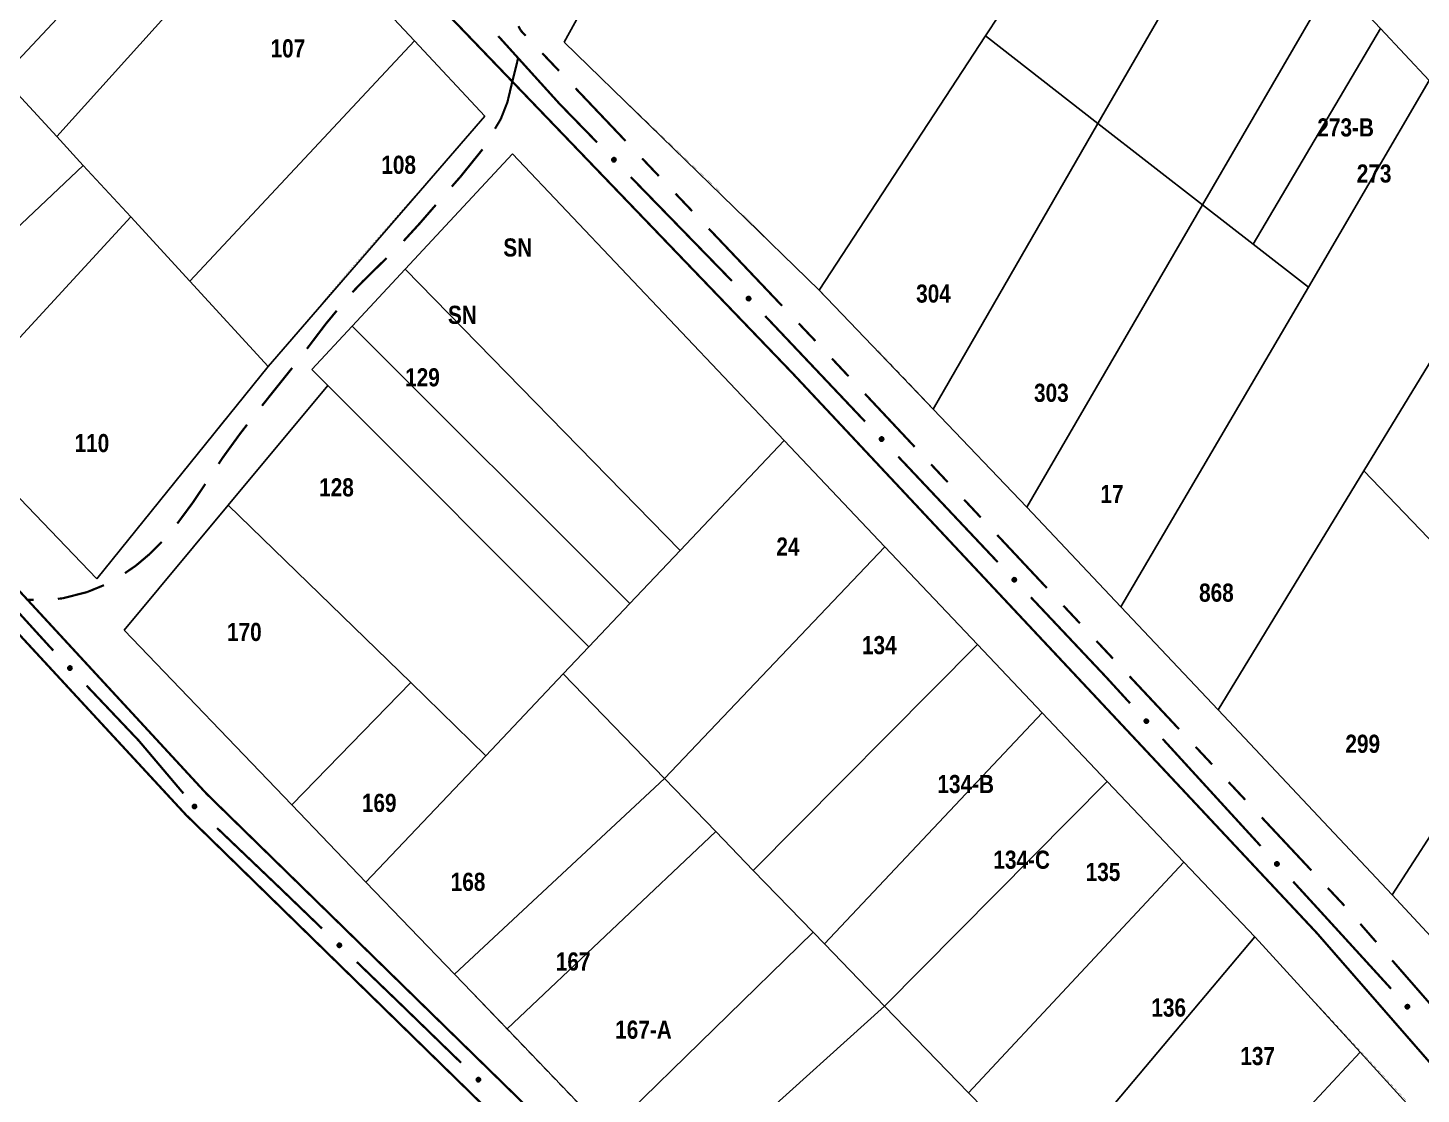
# Model space of a CAD drawing. Extents: x 201549 to 203722, y 4857623 to 4859778.
# Drawn here: x 202361.1 to 202476.3, y 4858894.2 to 4858982.4 of the extents above; entities that cross this region are included whole.
import ezdxf
from ezdxf.enums import TextEntityAlignment as Align

# ---------------------------------------------------------------- set-up
doc = ezdxf.new("R2010")
doc.units = 0
doc.header["$LTSCALE"] = 1.5
doc.header["$MEASUREMENT"] = 0
for name, color, linetype in [('CD-MALHA-LOTES', 40, 'CONTINUOUS'), ('RU-QUADRAS', 6, 'CONTINUOUS'), ('SV-CAMINHO-TRILHA', 20, 'CONTINUOUS'), ('SV-EIXO-RUA-N-PAV', 6, 'CONTINUOUS'), ('SV-RUA-NAO-PAV-S-GUIA-C-GUIA', 7, 'CONTINUOUS'), ('Th_NmrPort', 1, 'CONTINUOUS')]:
    doc.layers.add(name, color=color, linetype=linetype)
doc.styles.get("Standard").update_dxf_attribs({"font": 'swisscbo.ttf'})

msp = doc.modelspace()

# ---------------------------------------------------------------- linework, layer by layer
at = {"layer": 'CD-MALHA-LOTES', "linetype": 'Continuous'}
for p, q in [((202418.21, 4859004.38), (202405.42, 4858981.16)), ((202358.96, 4858978.28), (202377.26, 4858997.89)), ((202449.57, 4858974.45), (202461.29, 4858994.76)), ((202363.47, 4858973.37), (202381.61, 4858993.5)), ((202393.04, 4858981.28), (202381.61, 4858993.5)), ((202458.22, 4858967.72), (202469.09, 4858986.41)), ((202472.93, 4858982.3), (202469.09, 4858986.41)), ((202441.4, 4858983.41), (202440.27, 4858981.68)), ((202462.4, 4858964.47), (202472.93, 4858982.3)), ((202476.96, 4858977.99), (202472.93, 4858982.3)), ((202374.47, 4858961.4), (202393.04, 4858981.28)), ((202398.87, 4858975.05), (202393.04, 4858981.28)), ((202405.42, 4858981.16), (202426.52, 4858960.65)), ((202440.27, 4858981.68), (202426.52, 4858960.65)), ((202440.27, 4858981.68), (202449.57, 4858974.45)), ((202363.47, 4858973.37), (202358.96, 4858978.28)), ((202476.96, 4858977.99), (202466.98, 4858960.91)), ((202380.95, 4858954.35), (202398.87, 4858975.05)), ((202435.94, 4858950.82), (202449.57, 4858974.45)), ((202449.57, 4858974.45), (202458.22, 4858967.72)), ((202365.66, 4858970.98), (202363.47, 4858973.37)), ((202401.16, 4858971.92), (202392.28, 4858962.38)), ((202423.62, 4858948.22), (202401.16, 4858971.92)), ((202349.02, 4858955.29), (202365.66, 4858970.98)), ((202369.59, 4858966.71), (202365.66, 4858970.98)), ((202471.57, 4858945.72), (202485.66, 4858968.85)), ((202458.22, 4858967.72), (202443.68, 4858942.72)), ((202458.22, 4858967.72), (202462.4, 4858964.47)), ((202354.15, 4858949.94), (202369.59, 4858966.71)), ((202369.59, 4858966.71), (202374.47, 4858961.4)), ((202462.4, 4858964.47), (202466.98, 4858960.91)), ((202392.28, 4858962.38), (202387.9, 4858957.68)), ((202392.28, 4858962.38), (202415.01, 4858939.12)), ((202380.95, 4858954.35), (202374.47, 4858961.4)), ((202426.52, 4858960.65), (202435.94, 4858950.82)), ((202451.48, 4858934.45), (202466.98, 4858960.91)), ((202387.9, 4858957.68), (202384.56, 4858954.09)), ((202387.9, 4858957.68), (202410.85, 4858934.73)), ((202366.79, 4858936.78), (202380.95, 4858954.35)), ((202384.56, 4858954.09), (202385.88, 4858952.76)), ((202385.88, 4858952.76), (202377.64, 4858942.88)), ((202407.46, 4858931.15), (202385.88, 4858952.76)), ((202435.94, 4858950.82), (202443.68, 4858942.72)), ((202354.15, 4858949.94), (202366.79, 4858936.78)), ((202415.01, 4858939.12), (202423.62, 4858948.22)), ((202431.95, 4858939.43), (202423.62, 4858948.22)), ((202459.51, 4858925.93), (202471.57, 4858945.72)), ((202471.57, 4858945.72), (202479.61, 4858937.3)), ((202377.64, 4858942.88), (202369.03, 4858932.54)), ((202377.64, 4858942.88), (202392.74, 4858928.19)), ((202443.68, 4858942.72), (202451.48, 4858934.45)), ((202410.85, 4858934.73), (202415.01, 4858939.12)), ((202431.95, 4858939.43), (202413.72, 4858920.26)), ((202439.6, 4858931.36), (202431.95, 4858939.43)), ((202407.46, 4858931.15), (202410.85, 4858934.73)), ((202451.48, 4858934.45), (202459.51, 4858925.93)), ((202369.03, 4858932.54), (202382.9, 4858918.09)), ((202405.34, 4858928.91), (202407.46, 4858931.15)), ((202439.6, 4858931.36), (202421.07, 4858912.66)), ((202444.97, 4858925.7), (202439.6, 4858931.36)), ((202486.45, 4858930.14), (202473.92, 4858910.64)), ((202382.9, 4858918.09), (202392.74, 4858928.19)), ((202392.74, 4858928.19), (202398.94, 4858922.15)), ((202405.34, 4858928.91), (202398.94, 4858922.15)), ((202413.72, 4858920.26), (202405.34, 4858928.91)), ((202459.51, 4858925.93), (202473.92, 4858910.64)), ((202426.96, 4858906.58), (202444.97, 4858925.7)), ((202450.35, 4858920.02), (202444.97, 4858925.7)), ((202398.94, 4858922.15), (202389.04, 4858911.7)), ((202413.72, 4858920.26), (202396.37, 4858904.07)), ((202417.97, 4858915.87), (202413.72, 4858920.26)), ((202450.35, 4858920.02), (202431.93, 4858901.44)), ((202456.67, 4858913.35), (202450.35, 4858920.02)), ((202382.9, 4858918.09), (202389.04, 4858911.7)), ((202417.97, 4858915.87), (202400.71, 4858899.56)), ((202421.07, 4858912.66), (202417.97, 4858915.87)), ((202456.67, 4858913.35), (202438.88, 4858894.26)), ((202462.54, 4858907.16), (202456.67, 4858913.35)), ((202426.01, 4858907.56), (202421.07, 4858912.66)), ((202389.04, 4858911.7), (202396.37, 4858904.07)), ((202473.92, 4858910.64), (202481.45, 4858902.48)), ((202408.99, 4858890.94), (202426.01, 4858907.56)), ((202426.96, 4858906.58), (202426.01, 4858907.56)), ((202431.93, 4858901.44), (202426.96, 4858906.58)), ((202445.73, 4858887.19), (202462.54, 4858907.16)), ((202462.88, 4858906.8), (202462.54, 4858907.16)), ((202471.25, 4858897.63), (202462.88, 4858906.8)), ((202396.37, 4858904.07), (202400.71, 4858899.56)), ((202414.23, 4858885.48), (202431.93, 4858901.44)), ((202438.88, 4858894.26), (202431.93, 4858901.44)), ((202400.71, 4858899.56), (202408.99, 4858890.94)), ((202471.25, 4858897.63), (202453.78, 4858878.88)), ((202480.14, 4858887.89), (202471.25, 4858897.63)), ((202440.14, 4858892.96), (202438.88, 4858894.26))]:
    msp.add_line(p, q, dxfattribs=at)
at = {"layer": 'RU-QUADRAS', "linetype": 'Continuous'}
for points in [[(202203.9, 4859110.57, 0.01, 0.01, 0), (202227.97, 4859155.4, 0.01, 0.01, 0), (202314.16, 4859063.99, 0.01, 0.01, 0), (202315.31, 4859065.1, 0.01, 0.01, 0), (202340.93, 4859035.3, 0.01, 0.01, 0), (202348.92, 4859026.47, 0.01, 0.01, 0), (202381.61, 4858993.5, 0.01, 0.01, 0), (202398.87, 4858975.05, 0.01, 0.01, 0.0176012615), (202366.79, 4858936.78, 0.01, 0.01, 0), (202318.59, 4858987.26, 0.01, 0.01, 0), (202273.34, 4859033.15, 0.01, 0.01, 0), (202275.98, 4859036.07, 0.01, 0.01, 0)], [(202468.8, 4859092.61, 0.01, 0.01, 0), (202500.11, 4859143.6, 0.01, 0.01, 0), (202600.33, 4859038.63, 0.01, 0.01, 0.0105492259), (202647.28, 4858987.91, 0.01, 0.01, 0), (202662.7, 4858970.25, 0.01, 0.01, 0), (202632.19, 4858914.85, 0.01, 0.01, 0.0042954678)], [(202437.96, 4859037.71, 0.01, 0.01, 0), (202462.67, 4859081.64, 0.01, 0.01, -0.0032017809), (202565.73, 4858971.96, 0.01, 0.01, 0), (202613.08, 4858922.42, 0.01, 0.01, 0), (202627.11, 4858907.06, 0.01, 0.01, 0), (202601.55, 4858862.13, 0.01, 0.01, 0), (202548.81, 4858918.26, 0.01, 0.01, 0), (202532.09, 4858937.1, 0.01, 0.01, -0.0181914684), (202505.27, 4858964.09, 0.01, 0.01, 0), (202473.85, 4858997.27, 0.01, 0.01, 0), (202458.48, 4859016.19, 0.01, 0.01, 0)], [(202405.42, 4858981.16, 0.01, 0.01, 0), (202430.84, 4859027.34, 0.01, 0.01, 0), (202476.98, 4858977.97, 0.01, 0.01, 0), (202596.42, 4858852.26, 0.01, 0.01, -0.0157830167), (202569.9, 4858806.68, 0.01, 0.01, 0), (202551.82, 4858826.86, 0.01, 0.01, -0.0050676156), (202474.07, 4858910.48, 0.01, 0.01, 0), (202443.68, 4858942.73, 0.01, 0.01, 0.0179470941)], [(202369.03, 4858932.54, 0.01, 0.01, 0), (202385.88, 4858952.76, 0.01, 0.01, 0), (202384.56, 4858954.09, 0.01, 0.01, 0), (202401.16, 4858971.92, 0.01, 0.01, 0), (202462.88, 4858906.8, 0.01, 0.01, -0.0107347229), (202504.2, 4858860.89, 0.01, 0.01, 0), (202538.13, 4858827.31, 0.01, 0.01, 0), (202536.4, 4858825.64, 0.01, 0.01, 0), (202564.2, 4858797.22, 0.01, 0.01, 0), (202537.47, 4858756.18, 0.01, 0.01, 0), (202494.23, 4858799.73, 0.01, 0.01, 0), (202495.73, 4858801.21, 0.01, 0.01, -0.0025219644)]]:
    msp.add_lwpolyline(points, format="xyseb", close=True, dxfattribs=at)
at = {"layer": 'SV-CAMINHO-TRILHA', "const_width": 0.18}
for points in [[(202401.100667, 4858977.734159), (202400.868541, 4858976.761473)], [(202400.868541, 4858976.761473), (202400.737239, 4858976.211275)], [(202400.737239, 4858976.211275), (202400.213993, 4858974.875769)], [(202400.18623, 4858974.804908), (202399.712406, 4858974.011767)], [(202400.213993, 4858974.875769), (202400.18623, 4858974.804908)], [(202398.677713, 4858972.301077), (202397.422032, 4858970.744393)], [(202397.422032, 4858970.744393), (202396.847604, 4858970.032266)], [(202396.847604, 4858970.032266), (202396.130677, 4858969.217774)], [(202394.462497, 4858967.304687), (202393.504103, 4858966.200979)], [(202394.815873, 4858967.7107), (202394.462497, 4858967.304687)], [(202393.478942, 4858966.172003), (202392.155107, 4858964.724442)], [(202393.504103, 4858966.200979), (202393.478942, 4858966.172003)], [(202390.028069, 4858962.609345), (202389.828576, 4858962.412889)], [(202390.740577, 4858963.311009), (202390.028069, 4858962.609345)], [(202389.31428, 4858961.908985), (202388.756475, 4858961.362453)], [(202389.828576, 4858962.412889), (202389.31428, 4858961.908985)], [(202388.756475, 4858961.362453), (202387.914481, 4858960.480869)], [(202385.982894, 4858958.18662), (202385.731482, 4858957.882137)], [(202386.619599, 4858958.957728), (202385.982894, 4858958.18662)], [(202385.365451, 4858957.400256), (202384.822966, 4858956.686072)], [(202385.731482, 4858957.882137), (202385.365451, 4858957.400256)], [(202384.822966, 4858956.686072), (202384.157828, 4858955.806003)], [(202382.935303, 4858954.223183), (202381.687424, 4858952.660238)], [(202381.687424, 4858952.660238), (202381.07188, 4858951.88928)], [(202381.07188, 4858951.88928), (202380.44111, 4858951.096046)], [(202379.202468, 4858949.525829), (202378.592489, 4858948.733412)], [(202378.589106, 4858948.729017), (202377.418568, 4858947.114183)], [(202378.592489, 4858948.733412), (202378.589106, 4858948.729017)], [(202377.207736, 4858946.823326), (202376.85342, 4858946.289431)], [(202377.418568, 4858947.114183), (202377.207736, 4858946.823326)], [(202375.550263, 4858944.325789), (202375.192242, 4858943.791341)], [(202375.747511, 4858944.623009), (202375.550263, 4858944.325789)], [(202374.715058, 4858943.079008), (202373.439365, 4858941.357563)], [(202375.192242, 4858943.791341), (202374.715058, 4858943.079008)], [(202372.148756, 4858939.831328), (202371.443083, 4858939.12279)], [(202370.701945, 4858938.452728), (202370.021793, 4858937.877547)], [(202371.169674, 4858938.848271), (202370.701945, 4858938.452728)], [(202371.443083, 4858939.12279), (202371.169674, 4858938.848271)], [(202370.021793, 4858937.877547), (202369.107259, 4858937.249807)], [(202367.374542, 4858936.255182), (202366.44907, 4858935.876366)], [(202361.560326, 4858935.039734), (202360.939253, 4858935.058922)], [(202363.952671, 4858935.16592), (202363.554116, 4858935.124976)], [(202364.533263, 4858935.31468), (202363.952671, 4858935.16592)], [(202365.986517, 4858935.687033), (202364.533263, 4858935.31468)], [(202366.44907, 4858935.876366), (202365.986517, 4858935.687033)]]:
    msp.add_lwpolyline(points, dxfattribs=at)
at = {"layer": 'SV-EIXO-RUA-N-PAV', "const_width": 0.18}
for points in [[(202401.622848, 4858979.853637), (202399.979359, 4858981.670757)], [(202401.100667, 4858977.734159), (202401.622848, 4858979.853637)], [(202401.991714, 4858979.445801), (202401.622848, 4858979.853637)], [(202405.058289, 4858976.055249), (202401.991714, 4858979.445801)], [(202405.357049, 4858975.748247), (202405.058289, 4858976.055249)], [(202408.146736, 4858972.881603), (202405.357049, 4858975.748247)], [(202419.305484, 4858961.415028), (202410.936423, 4858970.014959)], [(202430.305808, 4858949.796453), (202422.05941, 4858958.514074)], [(202433.748952, 4858946.156558), (202433.054608, 4858946.890579)], [(202434.427708, 4858945.436415), (202433.748952, 4858946.156558)], [(202441.286571, 4858938.159328), (202434.427708, 4858945.436415)], [(202450.258667, 4858928.640153), (202444.030116, 4858935.248493)], [(202362.955423, 4858931.085764), (202359.807057, 4858934.545429)], [(202363.177156, 4858930.851949), (202362.955423, 4858931.085764)], [(202450.87887, 4858927.962019), (202450.258667, 4858928.640153)], [(202370.25066, 4858923.39303), (202365.929603, 4858927.94953)], [(202452.228639, 4858926.486173), (202450.87887, 4858927.962019)], [(202463.026792, 4858914.6794), (202454.928177, 4858923.53448)], [(202370.715953, 4858922.843033), (202370.25066, 4858923.39303)], [(202373.945301, 4858919.025795), (202370.715953, 4858922.843033)], [(202381.965127, 4858911.164156), (202376.729744, 4858916.161267)], [(202382.514615, 4858910.635403), (202381.965127, 4858911.164156)], [(202468.580424, 4858908.607023), (202465.726331, 4858911.727707)], [(202385.396902, 4858907.861881), (202382.514615, 4858910.635403)], [(202469.10028, 4858908.037657), (202468.580424, 4858908.607023)], [(202473.820165, 4858902.868259), (202469.10028, 4858908.037657)], [(202391.879167, 4858901.624231), (202388.279189, 4858905.08836)], [(202391.882037, 4858901.621446), (202391.879167, 4858901.624231)], [(202396.906204, 4858896.747254), (202391.882037, 4858901.621446)]]:
    msp.add_lwpolyline(points, dxfattribs=at)
at = {"layer": 'SV-EIXO-RUA-N-PAV'}
for points in [[(202409.562895, 4858971.268539), (202409.513986, 4858971.268511), (202409.471946, 4858971.278488), (202409.439278, 4858971.296902), (202409.414653, 4858971.320701), (202409.392202, 4858971.347886), (202409.375614, 4858971.380288), (202409.36517, 4858971.420329), (202409.364798, 4858971.469391), (202409.377849, 4858971.511785), (202409.394188, 4858971.544778), (202409.417526, 4858971.571885), (202409.4443, 4858971.593252), (202409.478527, 4858971.60937), (202409.519208, 4858971.619558), (202409.568551, 4858971.618738), (202409.609698, 4858971.608674), (202409.640829, 4858971.590034), (202409.667932, 4858971.566399), (202409.690519, 4858971.538371), (202409.706619, 4858971.50647), (202409.716803, 4858971.465492), (202409.715349, 4858971.416802), (202409.705779, 4858971.375648), (202409.687581, 4858971.344263), (202409.663712, 4858971.318105), (202409.636719, 4858971.295255), (202409.604842, 4858971.277225), (202409.562895, 4858971.268539)], [(202420.703778, 4858959.786984), (202420.654874, 4858959.787649), (202420.612979, 4858959.798221), (202420.580575, 4858959.817095), (202420.556289, 4858959.841241), (202420.534226, 4858959.868741), (202420.518099, 4858959.901375), (202420.508223, 4858959.94156), (202420.508545, 4858959.990622), (202420.522196, 4858960.032827), (202420.539001, 4858960.065586), (202420.56272, 4858960.092359), (202420.589795, 4858960.113345), (202420.624247, 4858960.128976), (202420.665068, 4858960.138587), (202420.714393, 4858960.137068), (202420.755395, 4858960.126422), (202420.786258, 4858960.107343), (202420.813023, 4858960.083326), (202420.835211, 4858960.054981), (202420.850858, 4858960.022855), (202420.860461, 4858959.981738), (202420.858316, 4858959.933073), (202420.848165, 4858959.892058), (202420.829524, 4858959.860935), (202420.805287, 4858959.835117), (202420.777973, 4858959.812652), (202420.745844, 4858959.795075), (202420.703778, 4858959.786984)], [(202431.698975, 4858948.163489), (202431.650071, 4858948.164154), (202431.608177, 4858948.174726), (202431.575773, 4858948.193601), (202431.551487, 4858948.217746), (202431.529424, 4858948.245247), (202431.513297, 4858948.27788), (202431.50342, 4858948.318065), (202431.503743, 4858948.367127), (202431.517394, 4858948.409332), (202431.534198, 4858948.442091), (202431.557918, 4858948.468864), (202431.584992, 4858948.48985), (202431.619444, 4858948.505481), (202431.660265, 4858948.515092), (202431.709591, 4858948.513573), (202431.750592, 4858948.502927), (202431.781456, 4858948.483848), (202431.808221, 4858948.459832), (202431.830409, 4858948.431486), (202431.846055, 4858948.399361), (202431.855658, 4858948.358243), (202431.853514, 4858948.309578), (202431.843363, 4858948.268563), (202431.824722, 4858948.23744), (202431.800484, 4858948.211622), (202431.773171, 4858948.189157), (202431.741041, 4858948.17158), (202431.698975, 4858948.163489)], [(202442.676786, 4858936.52385), (202442.627883, 4858936.524604), (202442.586008, 4858936.535251), (202442.553638, 4858936.554184), (202442.529396, 4858936.578374), (202442.507382, 4858936.605914), (202442.491314, 4858936.638577), (202442.48151, 4858936.678779), (202442.481922, 4858936.72784), (202442.495649, 4858936.770021), (202442.512512, 4858936.802749), (202442.53628, 4858936.82948), (202442.563392, 4858936.850416), (202442.597873, 4858936.865985), (202442.638711, 4858936.875523), (202442.688034, 4858936.873915), (202442.729016, 4858936.863195), (202442.759845, 4858936.844059), (202442.786566, 4858936.819995), (202442.808703, 4858936.791609), (202442.824292, 4858936.759456), (202442.83382, 4858936.718321), (202442.831588, 4858936.66966), (202442.821363, 4858936.628663), (202442.802666, 4858936.597574), (202442.778381, 4858936.5718), (202442.751027, 4858936.549384), (202442.718866, 4858936.531865), (202442.676786, 4858936.52385)], [(202364.572373, 4858929.220736), (202364.523468, 4858929.22134), (202364.481561, 4858929.231859), (202364.449133, 4858929.250693), (202364.424817, 4858929.274808), (202364.402719, 4858929.302281), (202364.386551, 4858929.334894), (202364.376624, 4858929.375067), (202364.376885, 4858929.424129), (202364.390483, 4858929.466351), (202364.407246, 4858929.499131), (202364.430932, 4858929.525934), (202364.45798, 4858929.546954), (202364.492413, 4858929.562628), (202364.533221, 4858929.57229), (202364.582549, 4858929.570834), (202364.623564, 4858929.560239), (202364.654451, 4858929.541198), (202364.681246, 4858929.517216), (202364.70347, 4858929.488898), (202364.719157, 4858929.456793), (202364.728811, 4858929.415687), (202364.726728, 4858929.367019), (202364.716628, 4858929.325992), (202364.698027, 4858929.294845), (202364.673821, 4858929.268997), (202364.646536, 4858929.246498), (202364.614429, 4858929.22888), (202364.572373, 4858929.220736)], [(202453.594145, 4858924.830009), (202453.545259, 4858924.831497), (202453.503548, 4858924.842772), (202453.471466, 4858924.862189), (202453.44759, 4858924.886739), (202453.425992, 4858924.914607), (202453.410416, 4858924.947507), (202453.401217, 4858924.987852), (202453.402365, 4858925.036902), (202453.416724, 4858925.078872), (202453.434077, 4858925.111343), (202453.458243, 4858925.137714), (202453.485667, 4858925.158241), (202453.520377, 4858925.17329), (202453.561354, 4858925.182214), (202453.610647, 4858925.179866), (202453.651463, 4858925.168532), (202453.682001, 4858925.148936), (202453.708359, 4858925.124473), (202453.730067, 4858925.095758), (202453.745171, 4858925.063374), (202453.754081, 4858925.022101), (202453.751119, 4858924.973479), (202453.740279, 4858924.93264), (202453.721117, 4858924.901835), (202453.696449, 4858924.876428), (202453.668762, 4858924.854426), (202453.636341, 4858924.837392), (202453.594145, 4858924.830009)], [(202374.862878, 4858917.770739), (202374.814086, 4858917.774114), (202374.772842, 4858917.786992), (202374.741534, 4858917.807634), (202374.718624, 4858917.833089), (202374.69812, 4858917.86177), (202374.683826, 4858917.895248), (202374.676193, 4858917.935918), (202374.679235, 4858917.984887), (202374.695204, 4858918.02627), (202374.713799, 4858918.058047), (202374.738967, 4858918.083464), (202374.767163, 4858918.102917), (202374.802428, 4858918.116614), (202374.843719, 4858918.123947), (202374.892885, 4858918.119696), (202374.933233, 4858918.106794), (202374.962991, 4858918.086033), (202374.988384, 4858918.060569), (202375.008967, 4858918.031037), (202375.022808, 4858917.998094), (202375.030116, 4858917.956507), (202375.025278, 4858917.908036), (202375.012868, 4858917.867647), (202374.992531, 4858917.837605), (202374.966899, 4858917.81317), (202374.938382, 4858917.792255), (202374.905328, 4858917.776486), (202374.862878, 4858917.770739)], [(202464.392298, 4858913.023237), (202464.343413, 4858913.024724), (202464.301702, 4858913.035999), (202464.26962, 4858913.055416), (202464.245744, 4858913.079967), (202464.224146, 4858913.107834), (202464.20857, 4858913.140735), (202464.199371, 4858913.18108), (202464.200519, 4858913.23013), (202464.214877, 4858913.272099), (202464.232231, 4858913.304571), (202464.256397, 4858913.330941), (202464.28382, 4858913.351469), (202464.31853, 4858913.366518), (202464.359507, 4858913.375441), (202464.408801, 4858913.373093), (202464.449617, 4858913.361759), (202464.480155, 4858913.342163), (202464.506513, 4858913.3177), (202464.528221, 4858913.288985), (202464.543325, 4858913.256602), (202464.552235, 4858913.215328), (202464.549272, 4858913.166706), (202464.538433, 4858913.125868), (202464.519271, 4858913.095063), (202464.494603, 4858913.069656), (202464.466915, 4858913.047654), (202464.434495, 4858913.030619), (202464.392298, 4858913.023237)], [(202386.86525, 4858906.296174), (202386.816369, 4858906.294541), (202386.774024, 4858906.303133), (202386.740769, 4858906.320464), (202386.715376, 4858906.343442), (202386.692045, 4858906.369876), (202386.674402, 4858906.401716), (202386.662649, 4858906.441392), (202386.660666, 4858906.490415), (202386.672319, 4858906.533215), (202386.687566, 4858906.566727), (202386.710002, 4858906.594585), (202386.73606, 4858906.61682), (202386.76974, 4858906.634052), (202386.810064, 4858906.64557), (202386.859407, 4858906.646371), (202386.900863, 4858906.637663), (202386.932589, 4858906.620054), (202386.960452, 4858906.597322), (202386.983948, 4858906.57005), (202387.001086, 4858906.538696), (202387.01261, 4858906.498074), (202387.012755, 4858906.449363), (202387.004542, 4858906.407916), (202386.987384, 4858906.375951), (202386.964386, 4858906.349023), (202386.938158, 4858906.3253), (202386.90689, 4858906.306233), (202386.86525, 4858906.296174)], [(202475.18429, 4858901.210958), (202475.135406, 4858901.212486), (202475.093704, 4858901.223796), (202475.061638, 4858901.24324), (202475.037783, 4858901.26781), (202475.016208, 4858901.295696), (202475.00066, 4858901.328609), (202474.991494, 4858901.368962), (202474.992683, 4858901.41801), (202475.007077, 4858901.459968), (202475.024457, 4858901.492425), (202475.048645, 4858901.518775), (202475.076086, 4858901.53928), (202475.110808, 4858901.5543), (202475.151793, 4858901.56319), (202475.201084, 4858901.5608), (202475.241891, 4858901.549432), (202475.272413, 4858901.529811), (202475.29875, 4858901.505326), (202475.320434, 4858901.476593), (202475.335511, 4858901.444197), (202475.344387, 4858901.402916), (202475.341384, 4858901.354296), (202475.33051, 4858901.313467), (202475.311323, 4858901.282678), (202475.286633, 4858901.257292), (202475.258927, 4858901.235313), (202475.226493, 4858901.218305), (202475.18429, 4858901.210958)], [(202398.368154, 4858895.175572), (202398.319267, 4858895.174139), (202398.276958, 4858895.182903), (202398.243773, 4858895.20037), (202398.218474, 4858895.223451), (202398.195251, 4858895.24998), (202398.177739, 4858895.281891), (202398.166147, 4858895.321615), (202398.164365, 4858895.370646), (202398.176192, 4858895.413398), (202398.191575, 4858895.446847), (202398.214124, 4858895.474614), (202398.240273, 4858895.496742), (202398.274023, 4858895.513837), (202398.314394, 4858895.525191), (202398.363739, 4858895.52579), (202398.405159, 4858895.516913), (202398.436813, 4858895.499175), (202398.464584, 4858895.47633), (202398.487968, 4858895.448962), (202398.504978, 4858895.417538), (202398.516337, 4858895.37687), (202398.516283, 4858895.328158), (202398.507901, 4858895.286745), (202398.490612, 4858895.254851), (202398.467505, 4858895.228016), (202398.44118, 4858895.204401), (202398.409835, 4858895.185461), (202398.368154, 4858895.175572)]]:
    msp.add_lwpolyline(points, close=True, dxfattribs=at)
for points in [[(202409.604842, 4858971.277225), (202409.364798, 4858971.469391)], [(202409.562895, 4858971.268539), (202409.36517, 4858971.420329)], [(202409.584571, 4858971.274738), (202409.36879, 4858971.443646)], [(202409.617583, 4858971.289729), (202409.374204, 4858971.486995)], [(202409.513986, 4858971.268511), (202409.375614, 4858971.380288)], [(202409.536254, 4858971.269606), (202409.375852, 4858971.395302)], [(202409.636719, 4858971.295255), (202409.377849, 4858971.511785)], [(202409.646789, 4858971.30863), (202409.38821, 4858971.523473)], [(202409.489997, 4858971.274095), (202409.390789, 4858971.358431)], [(202409.471946, 4858971.278488), (202409.392202, 4858971.347886)], [(202409.663712, 4858971.318105), (202409.394188, 4858971.544778)], [(202409.674144, 4858971.333347), (202409.408956, 4858971.558894)], [(202409.687581, 4858971.344263), (202409.417526, 4858971.571885)], [(202409.694811, 4858971.362979), (202409.433377, 4858971.580755)], [(202409.705779, 4858971.375648), (202409.4443, 4858971.593252)], [(202409.709768, 4858971.398479), (202409.465464, 4858971.598653)], [(202409.715349, 4858971.416802), (202409.478527, 4858971.60937)], [(202409.712302, 4858971.442832), (202409.501358, 4858971.612639)], [(202409.716803, 4858971.465492), (202409.519208, 4858971.619558)], [(202409.706165, 4858971.488268), (202409.549623, 4858971.613912)], [(202409.706619, 4858971.50647), (202409.568551, 4858971.618738)], [(202409.695087, 4858971.525087), (202409.59395, 4858971.609449)], [(202409.690519, 4858971.538371), (202409.609698, 4858971.608674)], [(202420.703778, 4858959.786984), (202420.508223, 4858959.94156)], [(202420.745844, 4858959.795075), (202420.508545, 4858959.990622)], [(202420.725539, 4858959.792876), (202420.512173, 4858959.964823)], [(202420.654874, 4858959.787649), (202420.518099, 4858959.901375)], [(202420.758761, 4858959.807397), (202420.518201, 4858960.008091)], [(202420.677154, 4858959.788428), (202420.518549, 4858959.916384)], [(202420.777973, 4858959.812652), (202420.522196, 4858960.032827)], [(202420.788231, 4858959.825883), (202420.532722, 4858960.044367)], [(202420.630966, 4858959.793572), (202420.532963, 4858959.879305)], [(202420.612979, 4858959.798221), (202420.534226, 4858959.868741)], [(202420.805287, 4858959.835117), (202420.539001, 4858960.065586)], [(202420.815934, 4858959.850209), (202420.553967, 4858960.07949)], [(202420.829524, 4858959.860935), (202420.56272, 4858960.092359)], [(202420.837018, 4858959.879546), (202420.578696, 4858960.101004)], [(202420.848165, 4858959.892058), (202420.589795, 4858960.113345)], [(202420.852477, 4858959.91483), (202420.611033, 4858960.118445)], [(202420.858316, 4858959.933073), (202420.624247, 4858960.128976)], [(202420.855638, 4858959.959143), (202420.647121, 4858960.131921)], [(202420.860461, 4858959.981738), (202420.665068, 4858960.138587)], [(202420.850146, 4858960.004662), (202420.695399, 4858960.132511)], [(202420.850858, 4858960.022855), (202420.714393, 4858960.137068)], [(202420.83959, 4858960.041634), (202420.739658, 4858960.12742)], [(202420.835211, 4858960.054981), (202420.755395, 4858960.126422)], [(202431.698975, 4858948.163489), (202431.50342, 4858948.318065)], [(202431.741041, 4858948.17158), (202431.503743, 4858948.367127)], [(202431.720737, 4858948.169381), (202431.50737, 4858948.341328)], [(202431.650071, 4858948.164154), (202431.513297, 4858948.27788)], [(202431.753958, 4858948.183902), (202431.513398, 4858948.384597)], [(202431.672352, 4858948.164934), (202431.513746, 4858948.29289)], [(202431.773171, 4858948.189157), (202431.517394, 4858948.409332)], [(202431.783429, 4858948.202388), (202431.527919, 4858948.420872)], [(202431.626163, 4858948.170078), (202431.52816, 4858948.25581)], [(202431.608177, 4858948.174726), (202431.529424, 4858948.245247)], [(202431.800484, 4858948.211622), (202431.534198, 4858948.442091)], [(202431.811131, 4858948.226715), (202431.549165, 4858948.455996)], [(202431.824722, 4858948.23744), (202431.557918, 4858948.468864)], [(202431.832216, 4858948.256051), (202431.573893, 4858948.477509)], [(202431.843363, 4858948.268563), (202431.584992, 4858948.48985)], [(202431.847675, 4858948.291336), (202431.60623, 4858948.49495)], [(202431.853514, 4858948.309578), (202431.619444, 4858948.505481)], [(202431.850836, 4858948.335649), (202431.642319, 4858948.508426)], [(202431.855658, 4858948.358243), (202431.660265, 4858948.515092)], [(202431.845344, 4858948.381167), (202431.690597, 4858948.509016)], [(202431.846055, 4858948.399361), (202431.709591, 4858948.513573)], [(202431.834788, 4858948.418139), (202431.734856, 4858948.503926)], [(202431.830409, 4858948.431486), (202431.750592, 4858948.502927)], [(202442.676786, 4858936.52385), (202442.48151, 4858936.678779)], [(202442.718866, 4858936.531865), (202442.481922, 4858936.72784)], [(202442.698558, 4858936.529703), (202442.485502, 4858936.702035)], [(202442.627883, 4858936.524604), (202442.491314, 4858936.638577)], [(202442.731806, 4858936.544164), (202442.491608, 4858936.745293)], [(202442.650165, 4858936.525343), (202442.491791, 4858936.653585)], [(202442.751027, 4858936.549384), (202442.495649, 4858936.770021)], [(202442.603986, 4858936.53057), (202442.506138, 4858936.61648)], [(202442.761309, 4858936.562597), (202442.506195, 4858936.781542)], [(202442.586008, 4858936.535251), (202442.507382, 4858936.605914)], [(202442.778381, 4858936.5718), (202442.512512, 4858936.802749)], [(202442.789056, 4858936.586873), (202442.527504, 4858936.816627)], [(202442.802666, 4858936.597574), (202442.53628, 4858936.82948)], [(202442.810194, 4858936.616172), (202442.552271, 4858936.838096)], [(202442.821363, 4858936.628663), (202442.563392, 4858936.850416)], [(202442.825716, 4858936.651428), (202442.58464, 4858936.855479)], [(202442.831588, 4858936.66966), (202442.597873, 4858936.865985)], [(202442.828957, 4858936.695735), (202442.620752, 4858936.868889)], [(202442.83382, 4858936.718321), (202442.638711, 4858936.875523)], [(202442.823547, 4858936.741264), (202442.669031, 4858936.869392)], [(202442.824292, 4858936.759456), (202442.688034, 4858936.873915)], [(202442.813058, 4858936.778255), (202442.713281, 4858936.864221)], [(202442.808703, 4858936.791609), (202442.729016, 4858936.863195)], [(202364.572373, 4858929.220736), (202364.376624, 4858929.375067)], [(202364.614429, 4858929.22888), (202364.376885, 4858929.424129)], [(202364.594127, 4858929.226656), (202364.380545, 4858929.398335)], [(202364.62733, 4858929.241218), (202364.386518, 4858929.441611)], [(202364.523468, 4858929.22134), (202364.386551, 4858929.334894)], [(202364.545748, 4858929.222148), (202364.386982, 4858929.349904)], [(202364.646536, 4858929.246498), (202364.390483, 4858929.466351)], [(202364.656778, 4858929.259742), (202364.400994, 4858929.477904)], [(202364.499553, 4858929.227234), (202364.401442, 4858929.312843)], [(202364.481561, 4858929.231859), (202364.402719, 4858929.302281)], [(202364.673821, 4858929.268997), (202364.407246, 4858929.499131)], [(202364.684449, 4858929.284103), (202364.422195, 4858929.513055)], [(202364.698027, 4858929.294845), (202364.430932, 4858929.525934)], [(202364.705497, 4858929.313466), (202364.446897, 4858929.534599)], [(202364.716628, 4858929.325992), (202364.45798, 4858929.546954)], [(202364.720912, 4858929.34877), (202364.479212, 4858929.552081)], [(202364.726728, 4858929.367019), (202364.492413, 4858929.562628)], [(202364.724018, 4858929.393087), (202364.515283, 4858929.565602)], [(202364.728811, 4858929.415687), (202364.533221, 4858929.57229)], [(202364.718468, 4858929.438598), (202364.56356, 4858929.566252)], [(202364.719157, 4858929.456793), (202364.582549, 4858929.570834)], [(202364.707866, 4858929.475557), (202364.607826, 4858929.561218)], [(202364.70347, 4858929.488898), (202364.623564, 4858929.560239)], [(202453.594145, 4858924.830009), (202453.401217, 4858924.987852)], [(202453.636341, 4858924.837392), (202453.402365, 4858925.036902)], [(202453.616003, 4858924.835535), (202453.405558, 4858925.011046)], [(202453.545259, 4858924.831497), (202453.410416, 4858924.947507)], [(202453.567549, 4858924.831902), (202453.411119, 4858924.962507)], [(202453.649463, 4858924.849495), (202453.412313, 4858925.054207)], [(202453.668762, 4858924.854426), (202453.416724, 4858925.078872)], [(202453.521454, 4858924.837822), (202453.424907, 4858924.92519)], [(202453.503548, 4858924.842772), (202453.425992, 4858924.914607)], [(202453.679241, 4858924.867483), (202453.427442, 4858925.090233)], [(202453.696449, 4858924.876428), (202453.434077, 4858925.111343)], [(202453.707348, 4858924.89134), (202453.449275, 4858925.124994)], [(202453.721117, 4858924.901835), (202453.458243, 4858925.137714)], [(202453.728923, 4858924.920318), (202453.474362, 4858925.146089)], [(202453.740279, 4858924.93264), (202453.485667, 4858925.158241)], [(202453.744973, 4858924.955337), (202453.506988, 4858925.162984)], [(202453.751119, 4858924.973479), (202453.520377, 4858925.17329)], [(202453.74888, 4858924.999591), (202453.543297, 4858925.175851)], [(202453.754081, 4858925.022101), (202453.561354, 4858925.182214)], [(202453.744154, 4858925.045195), (202453.591579, 4858925.175628)], [(202453.745171, 4858925.063374), (202453.610647, 4858925.179866)], [(202453.734221, 4858925.08234), (202453.635746, 4858925.169794)], [(202453.730067, 4858925.095758), (202453.651463, 4858925.168532)], [(202374.862878, 4858917.770739), (202374.676193, 4858917.935918)], [(202374.905328, 4858917.776486), (202374.679235, 4858917.984887)], [(202374.884933, 4858917.775416), (202374.681426, 4858917.958927)], [(202374.814086, 4858917.774114), (202374.683826, 4858917.895248)], [(202374.836375, 4858917.773657), (202374.685108, 4858917.910209)], [(202374.918908, 4858917.788072), (202374.689844, 4858918.001794)], [(202374.938382, 4858917.792255), (202374.695204, 4858918.02627)], [(202374.790543, 4858917.781354), (202374.697444, 4858917.872388)], [(202374.772842, 4858917.786992), (202374.69812, 4858917.86177)], [(202374.949358, 4858917.804896), (202374.706353, 4858918.037209)], [(202374.966899, 4858917.81317), (202374.713799, 4858918.058047)], [(202374.978366, 4858917.82765), (202374.729514, 4858918.071101)], [(202374.992531, 4858917.837605), (202374.738967, 4858918.083464)], [(202375.001045, 4858917.855772), (202374.755397, 4858918.09121)], [(202375.012868, 4858917.867647), (202374.767163, 4858918.102917)], [(202375.018436, 4858917.890145), (202374.788651, 4858918.106832)], [(202375.025278, 4858917.908036), (202374.802428, 4858918.116614)], [(202375.024049, 4858917.934215), (202374.825431, 4858918.118287)], [(202375.030116, 4858917.956507), (202374.843719, 4858918.123947)], [(202375.021089, 4858917.979968), (202374.873667, 4858918.116199)], [(202375.022808, 4858917.998094), (202374.892885, 4858918.119696)], [(202375.012599, 4858918.017469), (202374.917576, 4858918.108663)], [(202375.008967, 4858918.031037), (202374.933233, 4858918.106794)], [(202464.392298, 4858913.023237), (202464.199371, 4858913.18108)], [(202464.434495, 4858913.030619), (202464.200519, 4858913.23013)], [(202464.414156, 4858913.028762), (202464.203711, 4858913.204274)], [(202464.365703, 4858913.025129), (202464.209272, 4858913.155734)], [(202464.447617, 4858913.042722), (202464.210466, 4858913.247434)], [(202464.466915, 4858913.047654), (202464.214877, 4858913.272099)], [(202464.477394, 4858913.06071), (202464.225595, 4858913.283461)], [(202464.494603, 4858913.069656), (202464.232231, 4858913.304571)], [(202464.505502, 4858913.084567), (202464.247429, 4858913.318222)], [(202464.519271, 4858913.095063), (202464.256397, 4858913.330941)], [(202464.527077, 4858913.113545), (202464.272515, 4858913.339316)], [(202464.538433, 4858913.125868), (202464.28382, 4858913.351469)], [(202464.543127, 4858913.148565), (202464.305141, 4858913.356211)], [(202464.549272, 4858913.166706), (202464.31853, 4858913.366518)], [(202464.547033, 4858913.192818), (202464.341451, 4858913.369078)], [(202464.552235, 4858913.215328), (202464.359507, 4858913.375441)], [(202464.542307, 4858913.238423), (202464.389732, 4858913.368856)], [(202464.543325, 4858913.256602), (202464.408801, 4858913.373093)], [(202464.532375, 4858913.275567), (202464.4339, 4858913.363022)], [(202464.528221, 4858913.288985), (202464.449617, 4858913.361759)], [(202464.343413, 4858913.024724), (202464.20857, 4858913.140735)], [(202464.319608, 4858913.031049), (202464.22306, 4858913.118418)], [(202464.301702, 4858913.035999), (202464.224146, 4858913.107834)], [(202386.90689, 4858906.306233), (202386.660666, 4858906.490415)], [(202386.86525, 4858906.296174), (202386.662649, 4858906.441392)], [(202386.886711, 4858906.303082), (202386.665502, 4858906.464815)], [(202386.919214, 4858906.319148), (202386.66949, 4858906.508319)], [(202386.938158, 4858906.3253), (202386.672319, 4858906.533215)], [(202386.838588, 4858906.296367), (202386.674147, 4858906.41673)], [(202386.816369, 4858906.294541), (202386.674402, 4858906.401716)], [(202386.947783, 4858906.338998), (202386.682291, 4858906.545237)], [(202386.964386, 4858906.349023), (202386.687566, 4858906.566727)], [(202386.792209, 4858906.299335), (202386.690287, 4858906.380368)], [(202386.774024, 4858906.303133), (202386.692045, 4858906.369876)], [(202386.974312, 4858906.364599), (202386.701863, 4858906.58132)], [(202386.987384, 4858906.375951), (202386.710002, 4858906.594585)], [(202386.993995, 4858906.394894), (202386.725553, 4858906.603971)], [(202387.004542, 4858906.407916), (202386.73606, 4858906.61682)], [(202387.007779, 4858906.430866), (202386.757035, 4858906.622912)], [(202387.012755, 4858906.449363), (202386.76974, 4858906.634052)], [(202387.008855, 4858906.475279), (202386.79245, 4858906.638069)], [(202387.01261, 4858906.498074), (202386.810064, 4858906.64557)], [(202387.00123, 4858906.520489), (202386.840647, 4858906.640926)], [(202387.001086, 4858906.538696), (202386.859407, 4858906.646371)], [(202386.988949, 4858906.556924), (202386.885097, 4858906.637921)], [(202386.983948, 4858906.57005), (202386.900863, 4858906.637663)], [(202475.18429, 4858901.210958), (202474.991494, 4858901.368962)], [(202475.226493, 4858901.218305), (202474.992683, 4858901.41801)], [(202475.206153, 4858901.216465), (202474.995854, 4858901.392152)], [(202475.135406, 4858901.212486), (202475.00066, 4858901.328609)], [(202475.157696, 4858901.212872), (202475.001375, 4858901.343608)], [(202475.239625, 4858901.230397), (202475.002645, 4858901.435307)], [(202475.258927, 4858901.235313), (202475.007077, 4858901.459968)], [(202475.111606, 4858901.218831), (202475.015132, 4858901.30628)], [(202475.093704, 4858901.223796), (202475.016208, 4858901.295696)], [(202475.269417, 4858901.24836), (202475.017804, 4858901.47132)], [(202475.286633, 4858901.257292), (202475.024457, 4858901.492425)], [(202475.297545, 4858901.272194), (202475.039666, 4858901.506064)], [(202475.311323, 4858901.282678), (202475.048645, 4858901.518775)], [(202475.319144, 4858901.301154), (202475.064771, 4858901.527137)], [(202475.33051, 4858901.313467), (202475.076086, 4858901.53928)], [(202475.335223, 4858901.33616), (202475.097411, 4858901.544005)], [(202475.341384, 4858901.354296), (202475.110808, 4858901.5543)], [(202475.339166, 4858901.38041), (202475.133731, 4858901.556842)], [(202475.344387, 4858901.402916), (202475.151793, 4858901.56319)], [(202475.334479, 4858901.426019), (202475.182012, 4858901.556579)], [(202475.335511, 4858901.444197), (202475.201084, 4858901.5608)], [(202475.324577, 4858901.463171), (202475.226175, 4858901.550708)], [(202475.320434, 4858901.476593), (202475.241891, 4858901.549432)], [(202398.409835, 4858895.185461), (202398.164365, 4858895.370646)], [(202398.368154, 4858895.175572), (202398.166147, 4858895.321615)], [(202398.389643, 4858895.182393), (202398.169095, 4858895.345027)], [(202398.422211, 4858895.198326), (202398.173261, 4858895.388514)], [(202398.44118, 4858895.204401), (202398.176192, 4858895.413398)], [(202398.341493, 4858895.175873), (202398.177544, 4858895.296906)], [(202398.319267, 4858895.174139), (202398.177739, 4858895.281891)], [(202398.450861, 4858895.218059), (202398.186212, 4858895.425379)], [(202398.467505, 4858895.228016), (202398.191575, 4858895.446847)], [(202398.295127, 4858895.179031), (202398.193536, 4858895.260479)], [(202398.276958, 4858895.182903), (202398.195251, 4858895.24998)], [(202398.477494, 4858895.243552), (202398.205931, 4858895.461382)], [(202398.490612, 4858895.254851), (202398.214124, 4858895.474614)], [(202398.497301, 4858895.273767), (202398.229714, 4858895.483936)], [(202398.507901, 4858895.286745), (202398.240273, 4858895.496742)], [(202398.511231, 4858895.309682), (202398.261273, 4858895.502749)], [(202398.516283, 4858895.328158), (202398.274023, 4858895.513837)], [(202398.512489, 4858895.35409), (202398.296749, 4858895.517761)], [(202398.516337, 4858895.37687), (202398.314394, 4858895.525191)], [(202398.505048, 4858895.399331), (202398.344958, 4858895.520422)], [(202398.504978, 4858895.417538), (202398.363739, 4858895.52579)], [(202398.492916, 4858895.435816), (202398.389395, 4858895.517235)], [(202398.487968, 4858895.448962), (202398.405159, 4858895.516913)]]:
    msp.add_lwpolyline(points, dxfattribs=at)
at = {"layer": 'SV-RUA-NAO-PAV-S-GUIA-C-GUIA', "const_width": 0.18}
for points in [[(202318.585681, 4858981.045359), (202375.850118, 4858919.006972), (202406.755485, 4858888.811313), (202418.582189, 4858876.174739), (202457.692817, 4858834.385888), (202526.282239, 4858763.924023), (202540.597938, 4858748.360825), (202559.278351, 4858781.082474), (202569.917526, 4858798.649485), (202563.522843, 4858805.617436), (202529.033623, 4858841.06623), (202497.909206, 4858872.824618), (202467.668284, 4858907.49019), (202424.334233, 4858953.765118), (202419.282654, 4858959.024078), (202395.214661, 4858984.080132), (202372.316186, 4859008.76432), (202326.670103, 4859056.804124), (202318.586408, 4859064.715287)], [(202401.644741, 4858982.494736), (202401.85567, 4858982.113402)], [(202401.85567, 4858982.113402), (202402.244064, 4858981.704146)], [(202403.620819, 4858980.25344), (202404.997573, 4858978.802734)], [(202318.585649, 4858977.370266), (202374.14505, 4858917.261829), (202405.011399, 4858887.104291), (202418.552271, 4858872.636165), (202455.927819, 4858832.70121), (202524.504448, 4858762.252487), (202563.225698, 4858719.612693), (202595.416012, 4858684.554781), (202625.13659, 4858653.891855), (202656.829704, 4858618.431384), (202673.455837, 4858599.628108), (202693.126151, 4858581.137909), (202720.939641, 4858552.319247), (202748.537629, 4858526.5033), (202771.893894, 4858500.219096), (202791.309873, 4858483.253772)], [(202406.374328, 4858977.352029), (202410.504592, 4858972.999912)], [(202411.881346, 4858971.549206), (202413.258101, 4858970.098501)], [(202414.634855, 4858968.647795), (202416.01161, 4858967.197089)], [(202417.388365, 4858965.746384), (202418.765119, 4858964.295678)], [(202418.765119, 4858964.295678), (202419.32226, 4858963.708611)], [(202419.32226, 4858963.708611), (202423.452524, 4858959.356494)], [(202424.829278, 4858957.905789), (202426.206033, 4858956.455083)], [(202427.576313, 4858954.998274), (202428.943378, 4858953.538433)], [(202430.310442, 4858952.078592), (202434.411635, 4858947.69907)], [(202435.7787, 4858946.23923), (202437.145764, 4858944.779389)], [(202438.512829, 4858943.319549), (202439.879893, 4858941.859708)], [(202441.246958, 4858940.399867), (202445.348151, 4858936.020345)], [(202446.715216, 4858934.560505), (202448.08228, 4858933.100664)], [(202449.449345, 4858931.640823), (202450.816409, 4858930.180983)], [(202452.183474, 4858928.721142), (202456.284667, 4858924.34162)], [(202457.651732, 4858922.88178), (202459.018796, 4858921.421939)], [(202460.385861, 4858919.962098), (202461.752925, 4858918.502258)], [(202463.11999, 4858917.042417), (202467.221183, 4858912.662895)], [(202468.588248, 4858911.203054), (202469.955312, 4858909.743214)], [(202471.273673, 4858908.239351), (202472.588429, 4858906.732229)], [(202473.903185, 4858905.225106), (202477.847452, 4858900.70374)]]:
    msp.add_lwpolyline(points, dxfattribs=at)

# ---------------------------------------------------------------- texts
at = {"layer": 'Th_NmrPort', "color": 1}
for s, p in [('107', (202381.148554, 4858980.657271)), ('273-B', (202467.718554, 4858974.117271)), ('108', (202390.308554, 4858971.027271)), ('273', (202470.978554, 4858970.307271)), ('SN', (202400.398554, 4858964.187271)), ('304', (202434.538554, 4858960.377271)), ('SN', (202395.818554, 4858958.617271)), ('129', (202392.278554, 4858953.447271)), ('303', (202444.288554, 4858952.167271)), ('110', (202364.938554, 4858948.007271)), ('128', (202385.168554, 4858944.347271)), ('17', (202449.778554, 4858943.797271)), ('24', (202422.978554, 4858939.447271)), ('868', (202457.938554, 4858935.637271)), ('170', (202377.548554, 4858932.387271)), ('134', (202430.058554, 4858931.297271)), ('299', (202470.038554, 4858923.137271)), ('134-B', (202436.298554, 4858919.807271)), ('169', (202388.698554, 4858918.247271)), ('134-C', (202440.928554, 4858913.547271)), ('135', (202448.558554, 4858912.537271)), ('168', (202396.048554, 4858911.717271)), ('167', (202404.738554, 4858905.127271)), ('136', (202453.988554, 4858901.317271)), ('167-A', (202409.648554, 4858899.487271)), ('137', (202461.348554, 4858897.307271))]:
    msp.add_text(s, height=1.5, dxfattribs=at).set_placement(p, align=Align.MIDDLE_LEFT)

doc.saveas('drawing.dxf')
